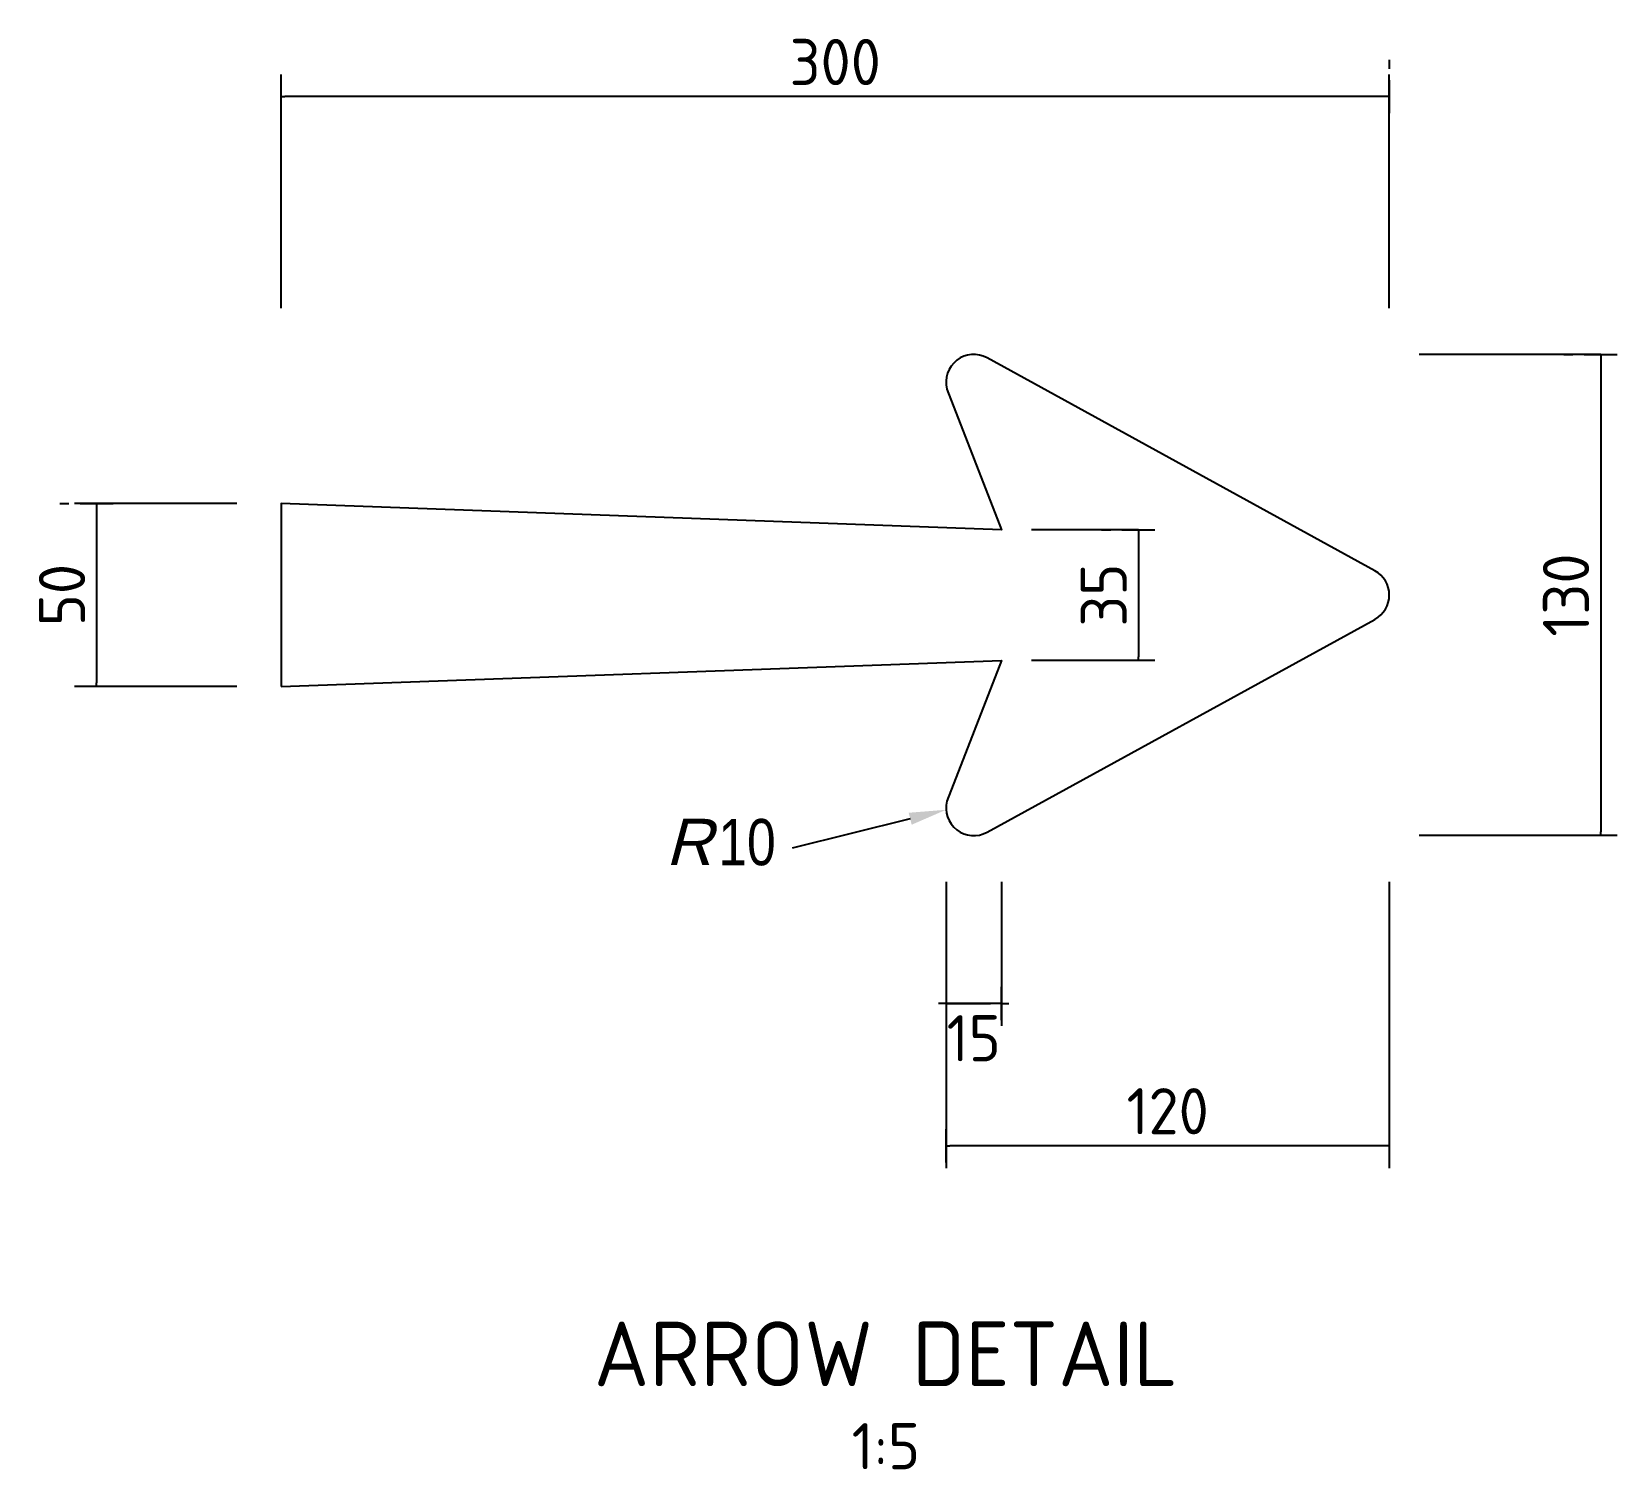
# Model space of a CAD drawing. Extents: x 132 to 252, y 48 to 250.
# Drawn here: x 154.8 to 240.7, y 48.5 to 126.3 of the extents above; entities that cross this region are included whole.
import ezdxf
from ezdxf.enums import TextEntityAlignment as Align

# ---------------------------------------------------------------- set-up
doc = ezdxf.new("R2010")
doc.units = 0
doc.layers.get('0').update_dxf_attribs({"linetype": 'CONTINUOUS'})
doc.layers.get('DEFPOINTS').update_dxf_attribs({"linetype": 'CONTINUOUS'})
for name, color, linetype in [('DIMS', 4, 'CONTINUOUS'), ('L35', 3, 'CONTINUOUS'), ('NOTES', 1, 'CONTINUOUS'), ('T25', 1, 'CONTINUOUS')]:
    doc.layers.add(name, color=color, linetype=linetype)
doc.styles.add('HELVL', font='helvl', dxfattribs={"width": 0.8})
doc.styles.add('HELVLI', font='HELVL', dxfattribs={"oblique": 15, "height": 2.26})
doc.styles.add('ISO', font='iso3098b.shx')
doc.dimstyles.new('SIGNSDIM', dxfattribs={"dimtxt": 2.5, "dimasz": 0.2, "dimexe": 1.5, "dimexo": 2, "dimtad": 1, "dimdec": 4, "dimlfac": 10, "dimrnd": 1, "dimdsep": 46, "dimtxsty": 'ISO', "dimblk": 'SGNDIM', "dimcen": 2.5, "dimse2": 1, "dimadec": 0, "dimazin": 0, "dimtfac": 1, "dimtdec": 4, "dimtix": 1, "dimtmove": 0, "dimatfit": 3, "dimldrblk": 'SGNDIM', "dimfxl": 1, "dimtolj": 1, "dimtzin": 0, "dimarcsym": 0})

# ---------------------------------------------------------------- blocks, each defined once
blk = doc.blocks.new('SGNDIM')
for p, q in [((0, 4.5), (0, -4.5)), ((0, 0), (-1, 0))]:
    blk.add_line(p, q)
blk = doc.blocks.new('*D21')
at = {"layer": 'DEFPOINTS', "color": 0}
for p in [(168.3563817076275, 122.7721865565497), (168.3563817076275, 122.7721865565497), (228.3563817076275, 122.7721865565497)]:
    blk.add_point(p, dxfattribs=at)
at = {"layer": 'T25', "color": 0, "lineweight": -2}
for p, q in [((228.3563817076275, 124.7721865565497), (228.3563817076275, 124.2721865565497)), ((228.1563817076275, 122.7721865565497), (168.5563817076275, 122.7721865565497))]:
    blk.add_line(p, q, dxfattribs=at)
at = {"layer": 'T25', "color": 0, "lineweight": -2, "xscale": 0.2, "yscale": 0.2, "zscale": 0.2, "rotation": 180}
blk.add_blockref('SGNDIM', (168.3563817076275, 122.7721865565497), dxfattribs=at)
at = {"layer": 'T25', "color": 0, "lineweight": -2, "xscale": 0.2, "yscale": 0.2, "zscale": 0.2}
blk.add_blockref('SGNDIM', (228.3563817076275, 122.7721865565497), dxfattribs=at)
at = {"layer": 'T25', "color": 0, "insert": (198.3563817076275, 124.6471865565497), "char_height": 2.5, "attachment_point": 5, "style": 'ISO'}
blk.add_mtext('\\A1;300', dxfattribs=at)
blk = doc.blocks.new('*D22')
at = {"layer": 'DEFPOINTS', "color": 0}
for p in [(239.8028722082526, 108.8182132301181), (239.8028722082526, 82.76859490950737), (239.8028722082526, 82.76859490950737)]:
    blk.add_point(p, dxfattribs=at)
at = {"layer": 'T25', "color": 0, "lineweight": -2}
for p, q in [((237.8028722082526, 108.8182132301181), (238.3028722082526, 108.8182132301181)), ((239.8028722082526, 108.6182132301181), (239.8028722082526, 82.96859490950737))]:
    blk.add_line(p, q, dxfattribs=at)
at = {"layer": 'T25', "color": 0, "lineweight": -2, "xscale": 0.2, "yscale": 0.2, "zscale": 0.2}
for p, rotation in [((239.8028722082526, 108.8182132301181), 90), ((239.8028722082526, 82.76859490950737), 270)]:
    blk.add_blockref('SGNDIM', p, dxfattribs=dict(at, rotation=rotation))
at = {"layer": 'T25', "color": 0, "insert": (237.9278722082525, 95.79340406981275), "char_height": 2.5, "attachment_point": 5, "rotation": 90, "style": 'ISO'}
blk.add_mtext('\\A1;130', dxfattribs=at)
blk = doc.blocks.new('*D23')
at = {"layer": 'DEFPOINTS', "color": 0}
for p in [(204.3563817076274, 65.97633781391002), (204.3563817076274, 65.97633781391002), (228.3563817076274, 65.97633781391002)]:
    blk.add_point(p, dxfattribs=at)
at = {"layer": 'T25', "color": 0, "lineweight": -2}
for p, q in [((228.3563817076274, 67.97633781391002), (228.3563817076274, 67.47633781391002)), ((228.1563817076274, 65.97633781391002), (204.5563817076274, 65.97633781391002))]:
    blk.add_line(p, q, dxfattribs=at)
at = {"layer": 'T25', "color": 0, "lineweight": -2, "xscale": 0.2, "yscale": 0.2, "zscale": 0.2, "rotation": 180}
blk.add_blockref('SGNDIM', (204.3563817076274, 65.97633781391002), dxfattribs=at)
at = {"layer": 'T25', "color": 0, "lineweight": -2, "xscale": 0.2, "yscale": 0.2, "zscale": 0.2}
blk.add_blockref('SGNDIM', (228.3563817076274, 65.97633781391002), dxfattribs=at)
at = {"layer": 'T25', "color": 0, "insert": (216.3563817076274, 67.85133781391002), "char_height": 2.5, "attachment_point": 5, "style": 'ISO'}
blk.add_mtext('\\A1;120', dxfattribs=at)
blk = doc.blocks.new('*D24')
at = {"layer": 'DEFPOINTS', "color": 0}
for p in [(204.3563817076274, 73.67677728839723), (204.3563817076274, 73.67677728839723), (207.3563817076275, 73.67677728839723)]:
    blk.add_point(p, dxfattribs=at)
at = {"layer": 'T25', "color": 0, "lineweight": -2}
for p, q in [((207.3563817076275, 75.67677728839723), (207.3563817076275, 75.17677728839723)), ((204.1563817076274, 73.67677728839723), (203.9563817076274, 73.67677728839723)), ((207.3563817076275, 73.67677728839723), (204.3563817076274, 73.67677728839723)), ((207.5563817076275, 73.67677728839723), (207.7563817076275, 73.67677728839723))]:
    blk.add_line(p, q, dxfattribs=at)
at = {"layer": 'T25', "color": 0, "lineweight": -2, "xscale": 0.2, "yscale": 0.2, "zscale": 0.2}
blk.add_blockref('SGNDIM', (204.3563817076274, 73.67677728839723), dxfattribs=at)
at = {"layer": 'T25', "color": 0, "lineweight": -2, "xscale": 0.2, "yscale": 0.2, "zscale": 0.2, "rotation": 180}
blk.add_blockref('SGNDIM', (207.3563817076275, 73.67677728839723), dxfattribs=at)
at = {"layer": 'T25', "color": 0, "insert": (205.8563817076274, 71.80177728839723), "char_height": 2.5, "attachment_point": 5, "style": 'ISO'}
blk.add_mtext('\\A1;15', dxfattribs=at)
blk = doc.blocks.new('*D25')
at = {"layer": 'DEFPOINTS', "color": 0}
for p in [(214.7705674514857, 99.3320347432414), (214.7705674514857, 92.24586603296353), (214.7705674514857, 92.24586603296353)]:
    blk.add_point(p, dxfattribs=at)
at = {"layer": 'T25', "color": 0, "lineweight": -2}
for p, q in [((212.7705674514857, 99.3320347432414), (213.2705674514857, 99.3320347432414)), ((214.7705674514857, 99.13203474324139), (214.7705674514857, 92.44586603296354))]:
    blk.add_line(p, q, dxfattribs=at)
at = {"layer": 'T25', "color": 0, "lineweight": -2, "xscale": 0.2, "yscale": 0.2, "zscale": 0.2}
for p, rotation in [((214.7705674514857, 99.3320347432414), 90), ((214.7705674514857, 92.24586603296353), 270)]:
    blk.add_blockref('SGNDIM', p, dxfattribs=dict(at, rotation=rotation))
at = {"layer": 'T25', "color": 0, "insert": (212.8955674514857, 95.78895038810249), "char_height": 2.5, "attachment_point": 5, "rotation": 90, "style": 'ISO'}
blk.add_mtext('\\A1;35', dxfattribs=at)
blk = doc.blocks.new('*D26')
at = {"layer": 'DEFPOINTS', "color": 0}
for p in [(158.3627878202706, 100.7434040698127), (158.3627878202706, 90.84340406981272), (158.3627878202706, 90.84340406981272)]:
    blk.add_point(p, dxfattribs=at)
at = {"layer": 'T25', "color": 0, "lineweight": -2}
for p, q in [((156.3627878202706, 100.7434040698127), (156.8627878202706, 100.7434040698127)), ((158.3627878202706, 100.5434040698127), (158.3627878202706, 91.04340406981272))]:
    blk.add_line(p, q, dxfattribs=at)
at = {"layer": 'T25', "color": 0, "lineweight": -2, "xscale": 0.2, "yscale": 0.2, "zscale": 0.2}
for p, rotation in [((158.3627878202706, 100.7434040698127), 90), ((158.3627878202706, 90.84340406981272), 270)]:
    blk.add_blockref('SGNDIM', p, dxfattribs=dict(at, rotation=rotation))
at = {"layer": 'T25', "color": 0, "insert": (156.4877878202706, 95.79340406981274), "char_height": 2.5, "attachment_point": 5, "rotation": 90, "style": 'ISO'}
blk.add_mtext('\\A1;50', dxfattribs=at)

msp = doc.modelspace()

# ---------------------------------------------------------------- linework, layer by layer
at = {"layer": 'DIMS', "color": 1}
for p, q in [((168.3563817076275, 111.3184040698127), (168.3563817076275, 123.9721865565497)), ((228.3563817076274, 111.3184040698127), (228.3563817076275, 123.9721865565497)), ((165.9563817076275, 100.7434040698127), (157.1627878202706, 100.7434040698127)), ((165.9563817076275, 90.84340406981272), (157.1627878202706, 90.84340406981275)), ((204.3563817076274, 80.2684040698127), (204.3563817076274, 72.47677728839724)), ((204.3563817076274, 80.2684040698127), (204.3563817076274, 64.77633781391003)), ((207.3563817076275, 80.2684040698127), (207.3563817076275, 72.47677728839724)), ((228.3563817076274, 80.2684040698127), (228.3563817076274, 64.77633781391003)), ((204.3563817076274, 73.67677728839723), (206.7563817076274, 73.67677728839723)), ((204.3563817076274, 73.67677728839723), (206.7563817076274, 73.67677728839723))]:
    msp.add_line(p, q, dxfattribs=at)
msp.add_lwpolyline([(202.4158698227811, 83.68424126168924), (196.0185837709759, 82.08810160214964)], dxfattribs=at)
msp.add_solid([(202.3351760214272, 84.00765990916364), (204.3563817076275, 84.16840406981274), (202.496563624135, 83.36082261421484)], dxfattribs=at)
at = {"layer": 'L35'}
msp.add_lwpolyline([(168.3563817076275, 90.84340406981272), (207.3563817076274, 92.24586603296353), (204.4032425848628, 84.64059852493484, 0.6558314061148363), (206.576100220542, 82.95253820017898), (227.576100220542, 94.47734736048432, 0.5928935140523052), (227.576100220542, 97.10946077914113), (206.576100220542, 108.6342699394464, 0.6558314061148397), (204.4032425848628, 106.9462096146905), (207.3563817076274, 99.33203474324141), (168.3563817076275, 100.7434040698127)], format="xyb", close=True, dxfattribs=at)
at = {"layer": 'T25'}
for p, q in [((239.8028722082526, 108.8182132301181), (229.9663329686068, 108.8182132301181)), ((214.7705674514857, 99.3320347432414), (208.9859446916651, 99.33203474324141)), ((214.7705674514857, 92.24586603296353), (208.9859446916651, 92.24586603296353)), ((239.8028722082526, 82.76859490950737), (229.9663329686068, 82.76859490950737))]:
    msp.add_line(p, q, dxfattribs=at)

# ---------------------------------------------------------------- texts
at = {"layer": 'L35', "style": 'ISO'}
msp.add_text('ARROW DETAIL', height=3.5, dxfattribs=at).set_placement((201.0971984533134, 52.96789899393136), align=Align.CENTER)
at = {"layer": 'NOTES', "style": 'ISO'}
msp.add_text('1:5', height=2.5, dxfattribs=at).set_placement((201.0971984533134, 48.46789899393136), align=Align.CENTER)
at = {"layer": 'T25', "style": 'HELVLI', "oblique": 15}
msp.add_text('R', height=2.5, dxfattribs=at).set_placement((189.1738058182732, 81.18102064647775))
at = {"layer": 'T25', "style": 'HELVL', "width": 0.8}
msp.add_text('10', height=2.5, dxfattribs=at).set_placement((192.0252182776582, 81.16893064647775))

# ---------------------------------------------------------------- dimensions: what is measured, and where the dimension line sits
at = {"layer": 'T25'}
for base, p1, p2, override, picture, middle in [((168.3563817076275, 122.7721865565497), (228.3563817076275, 122.7721865565497), (168.3563817076275, 122.7721865565497), {"dimscale": 1, "dimlfac": 5}, '*D21', (198.3563817076275, 124.6471865565497)), ((204.3563817076274, 73.67677728839723), (207.3563817076275, 73.67677728839723), (204.3563817076274, 73.67677728839723), {"dimscale": 1, "dimtad": 2, "dimjust": 0, "dimlfac": 5}, '*D24', (205.8563817076274, 71.80177728839723)), ((204.3563817076274, 65.97633781391002), (228.3563817076274, 65.97633781391002), (204.3563817076274, 65.97633781391002), {"dimscale": 1, "dimlfac": 5}, '*D23', (216.3563817076274, 67.85133781391002))]:
    dim = msp.add_linear_dim(base=base, p1=p1, p2=p2, dimstyle='SIGNSDIM', override=override, dxfattribs=at)
    dim.commit()
    dim.dimension.update_dxf_attribs({"geometry": picture, "text_midpoint": middle})
for base, p1, p2, picture, middle in [((239.8028722082526, 82.76859490950737), (239.8028722082526, 108.8182132301181), (239.8028722082526, 82.76859490950737), '*D22', (237.9278722082525, 95.79340406981275)), ((158.3627878202706, 90.84340406981272), (158.3627878202706, 100.7434040698127), (158.3627878202706, 90.84340406981272), '*D26', (156.4877878202706, 95.79340406981274)), ((214.7705674514857, 92.24586603296353), (214.7705674514857, 99.3320347432414), (214.7705674514857, 92.24586603296353), '*D25', (212.8955674514857, 95.78895038810249))]:
    dim = msp.add_linear_dim(base=base, p1=p1, p2=p2, angle=270, dimstyle='SIGNSDIM', override={"dimscale": 1, "dimlfac": 5}, dxfattribs=at)
    dim.commit()
    dim.dimension.update_dxf_attribs({"geometry": picture, "text_midpoint": middle})

doc.saveas('drawing.dxf')
